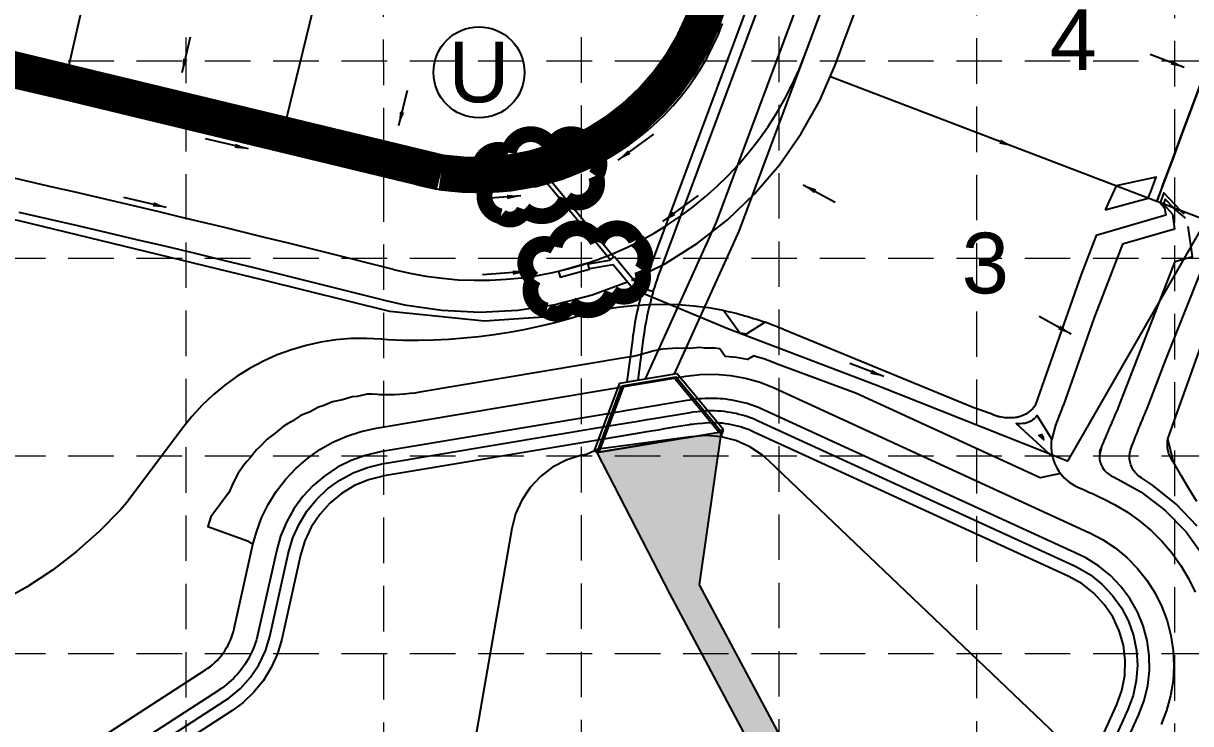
# Model space of a CAD drawing. Header units: inches. Extents: x 4451 to 7062, y 10245 to 14418.
# Drawn here: x 6484.2 to 6868.6, y 13220 to 13450.7 of the extents above; entities that cross this region are included whole.
import ezdxf
from ezdxf.enums import TextEntityAlignment as Align

# ---------------------------------------------------------------- set-up
doc = ezdxf.new("R2010")
doc.units = ezdxf.units.IN
doc.header["$MEASUREMENT"] = 0
doc.linetypes.add('HIDDEN', pattern=[0.375, 0.25, -0.125])
for name, color, linetype in [('BASE', 7, 'Continuous'), ('BLOCK-TXT', 1, 'Continuous'), ('BREAKLINE_PTCODE', 7, 'Continuous'), ('CTR INT', 1, 'Continuous'), ('ERO-MAT', 84, 'Continuous'), ('GRADE BASE$0$GRADE-ARROW', 7, 'Continuous'), ('GRADE BASE$0$PGRADE-BNDY', 3, 'Continuous'), ('grid', 9, 'HIDDEN'), ('LOT-TXT', 1, 'Continuous'), ('MDL-BNDY', 7, 'Continuous'), ('pbaseCS4$0$CONC_WIER', 1, 'Continuous'), ('pbaseCS4$0$CONC_WIER_HATCH', 8, 'Continuous'), ('pbaseCS4$0$LOTS-4', 1, 'Continuous'), ('pbaseCS4$0$PV TC-4', 3, 'Continuous'), ('pbaseCS4$0$SD INLT', 6, 'Continuous'), ('SD HDWL', 1, 'Continuous'), ('SD RCP', 11, 'Continuous')]:
    doc.layers.add(name, color=color, linetype=linetype)
doc.styles.add('GRADE BASE$0$Standard', font='txt')
doc.styles.get("Standard").update_dxf_attribs({"font": 'ARIAL.TTF'})
doc.dimstyles.new('GRADE BASE$0$Standard', dxfattribs={"dimtxt": 0.18, "dimasz": 0.18, "dimexe": 0.18, "dimexo": 0.0625, "dimgap": 0.09, "dimtad": 0, "dimtih": 1, "dimtoh": 1, "dimdec": 4, "dimzin": 0, "dimdsep": 46, "dimtxsty": 'GRADE BASE$0$Standard', "dimcen": 0.09, "dimadec": 0, "dimazin": 0, "dimtfac": 1, "dimtdec": 4, "dimtofl": 0, "dimtmove": 0, "dimatfit": 3, "dimfxl": 0, "dimtolj": 1, "dimtzin": 0, "dimarcsym": 0})

msp = doc.modelspace()

# ---------------------------------------------------------------- hatches: boundary and pattern name
at = {"layer": 'pbaseCS4$0$CONC_WIER_HATCH'}
h = msp.add_hatch(dxfattribs=at)
h.set_pattern_fill('GRAVEL', color=5, scale=5, style=0)
h.set_pattern_definition([(228.0128, (3.6, 5), (-39.999991161, -45.000006708), [0.67268, -66.59544]), (184.9697, (3.15, 4.5), (60.0000052576, 4.999956535), [1.15434, -114.279625]), (132.5104, (2, 4.4), (49.999953592, -55.0000433694), [0.81394, -80.58016]), (267.2737, (0.05, 3.15), (4.9999800886, 100.000001475), [1.05119, -104.06779]), (292.8337, (0, 2.1), (-25.000049527, 59.999982059), [1.030775, -102.046865]), (357.2737, (0.4, 1.15), (-100.000001475, 4.9999800886), [1.05119, -104.06779]), (37.6942, (1.45, 1.1), (-65.000036728, -49.9999520258), [1.390145, -137.624245]), (72.2553, (2.55, 1.95), (35.0000538135, 109.9999811562), [1.31244, -129.931605]), (121.4296, (2.95, 3.2), (-40.000041171, 64.9999751825), [1.05475, -104.420365]), (175.2364, (2.4, 4.1), (55.000004732, -4.999957663), [1.20416, -59.003815]), (222.3974, (1.2, 4.2), (-60.0000367554, -54.99996041), [1.55724, -154.166875]), (138.8141, (5, 3.1), (-35.000014734, 29.999986567), [0.531505, -52.61922]), (171.4692, (4.6, 3.45), (64.999991424, -10.00003955), [1.011185, -100.107555]), (225, (3.6, 3.6), (-6e-16, -5.00000155), [0.707105, -6.36396]), (203.1986, (3.25, 4.2), (24.999998653, 10.000006626), [0.38079, -37.698075]), (291.8014, (2.9, 4.05), (-4.99999955, 15.000001365), [0.538515, -26.38731]), (30.9638, (3.1, 3.55), (14.99999011, 10.00001242), [0.874645, -28.280115]), (161.5651, (3.85, 4), (10.00000217, -4.99999202), [0.632455, -15.178935]), (16.3895, (0, 4.05), (50.000010992, 14.999963549), [0.886, -87.714225]), (70.3462, (0.85, 4.3), (-19.999976237, -55.000010678), [0.743305, -73.58704]), (293.1986, (3.85, 5), (-10.000006626, 24.999998653), [0.761575, -37.31729]), (343.6105, (4.15, 4.3), (-50.000010992, 14.999963549), [0.886, -87.714225]), (339.444, (0, 0.95), (-25.000009223, 9.999979982), [0.8544, -41.86562]), (294.7751, (0.8, 0.65), (-24.999960946, 55.000017109), [0.71589, -70.873215]), (66.8014, (3.9, 0), (10.000006626, 24.999998653), [0.761575, -37.31729]), (17.354, (4.2, 0.7), (-65.0000100955, -19.999972511), [0.838155, -82.97712]), (69.444, (1.45, 0), (-9.999979982, -25.000009223), [0.4272, -42.29282]), (101.3099, (3.6, 0), (-4.99998816, 20.00000376), [0.25495, -25.240145]), (165.9638, (3.55, 0.25), (15.00000273, -4.99999029), [1.030775, -19.58475]), (186.009, (2.55, 0.5), (49.9999987545, 4.9999965874), [0.95525, -94.569615]), (303.6901, (3.1, 3.1), (-5.00000667, 9.99999779), [0.72111, -17.306645]), (353.1572, (3.5, 2.5), (84.9999968274, -10.0000399896), [1.25897, -124.637815]), (60.9454, (4.75, 2.35), (-20.000000136, -35.000001923), [0.51478, -50.96337]), (90, (5, 2.8), (-5, 5), [0.3, -4.7]), (120.2564, (2.45, 0.65), (19.999974434, -35.000012279), [0.69462, -68.7676]), (48.0128, (2.1, 1.25), (39.999991161, 45.000006708), [1.34536, -65.92276]), (0, (3, 2.25), (5, 5), [1.3, -3.7]), (325.3048, (4.3, 2.25), (-49.999971295, 35.000043048), [0.79057, -78.26637]), (254.0546, (4.95, 1.8), (-4.999999446, -20.000000633), [0.72801, -35.67254]), (207.646, (4.75, 1.1), (-94.999979036, -50.0000385658), [1.185325, -117.34737]), (175.4261, (3.7, 0.55), (-65.0000027916, 4.9999740058), [1.253995, -124.14537])])
h.paths.add_polyline_path([(6777.9, 13100.12), (6514.75, 13123.96), (6484.2, 13125.06), (6489.28, 13146.89), (6517.01, 13133.7), (6766.44, 13111.2), (6771.66, 13122.79), (6697.24, 13262.63), (6673.11, 13309.28), (6713.96, 13316.13), (6706.75, 13265.74), (6785.77, 13117.59)])

# ---------------------------------------------------------------- linework, layer by layer
at = {"layer": 'BASE', "color": 170, "const_width": 5.2}
for points in [[(6662.97, 13392.94, 0.520567), (6662.97, 13392.94, 0.765195), (6672.67, 13400.49, 0.417879), (6670.81, 13410.27, 0.6649), (6658.12, 13409.72, 0.744833), (6643.99, 13408.13, 0.975642), (6637.11, 13397.48, 0.520567), (6641.39, 13387.14, 0.520567), (6649.15, 13389.42, 0.540264), (6662.97, 13392.94)], [(6678.11, 13361.93, 0.520567), (6678.11, 13361.93, 0.765195), (6687.81, 13369.49, 0.417879), (6685.95, 13379.26, 0.6649), (6673.26, 13378.71, 0.744833), (6659.14, 13377.13, 0.975642), (6652.25, 13366.47, 0.520567), (6656.53, 13356.13, 0.520567), (6664.29, 13358.41, 0.540264), (6678.11, 13361.93)]]:
    msp.add_lwpolyline(points, format="xyb", close=True, dxfattribs=at)
at = {"layer": 'BLOCK-TXT', "color": 7}
msp.add_circle((6634.25, 13434.58), 15, dxfattribs=at)
at = {"layer": 'BREAKLINE_PTCODE', "color": 7}
for points in [[(6664.43, 13411.87, 537.15), (6671.14, 13415.22, 537.2), (6677.48, 13419.22, 537.25), (6683.39, 13423.84, 537.3), (6688.81, 13429.02, 537.35), (6693.68, 13434.71, 537.4), (6697.96, 13440.86, 537.45), (6701.61, 13447.41, 537.5), (6704.58, 13454.3, 537.55)], [(6684.49, 13366.08, 537.15), (6695.67, 13371.65, 537.2), (6706.24, 13378.32, 537.25), (6716.09, 13386.01, 537.3), (6725.12, 13394.64, 537.35), (6733.24, 13404.13, 537.4), (6740.38, 13414.39, 537.45), (6746.46, 13425.31, 537.5), (6751.41, 13436.78, 537.55), (6751.49, 13436.96, 537.55), (6754.92, 13446.19, 537.6), (6758.41, 13455.56, 537.65)], [(6857.45, 13392.02, 538), (6859.19, 13396.66, 537.99), (6859.26, 13396.84, 537.99), (6862.69, 13406.07, 538.02), (6866.18, 13415.44, 538.05), (6869.67, 13424.81, 538.08), (6873.16, 13434.18, 538.1), (6876.65, 13443.55, 538.13), (6880.14, 13452.92, 538.16)], [(6483.99, 13439.53, 538.01), (6493.79, 13437.31, 537.96), (6503.59, 13435.07, 537.91), (6513.38, 13432.8, 537.86), (6523.17, 13430.52, 537.81), (6532.95, 13428.22, 537.76), (6542.73, 13425.9, 537.71), (6552.5, 13423.56, 537.66), (6562.27, 13421.2, 537.61), (6572.03, 13418.82, 537.56), (6581.79, 13416.42, 537.51), (6591.55, 13414, 537.46), (6601.3, 13411.57, 537.41), (6611.04, 13409.11, 537.36), (6615.86, 13407.89, 537.34), (6619.56, 13407.05, 537.31), (6626.97, 13405.94, 537.26), (6634.46, 13405.57, 537.21), (6641.94, 13405.96, 537.16), (6649.36, 13407.09, 537.11), (6656.62, 13408.96, 537.09), (6663.65, 13411.54, 537.14)], [(6482.68, 13388.56, 537.96), (6492.38, 13386.34, 537.91), (6502.08, 13384.1, 537.86), (6511.77, 13381.84, 537.81), (6521.45, 13379.56, 537.76), (6531.13, 13377.26, 537.71), (6540.81, 13374.95, 537.66), (6550.48, 13372.61, 537.61), (6560.15, 13370.25, 537.56), (6569.81, 13367.88, 537.51), (6579.47, 13365.49, 537.46), (6589.12, 13363.07, 537.41), (6598.77, 13360.64, 537.36), (6603.53, 13359.43, 537.34), (6609.7, 13358.03, 537.31), (6622.06, 13356.18, 537.26), (6634.54, 13355.57, 537.21), (6647.02, 13356.22, 537.16), (6659.37, 13358.11, 537.11), (6671.47, 13361.22, 537.09), (6683.2, 13365.52, 537.14)]]:
    msp.add_polyline3d(points, dxfattribs=at)
at = {"layer": 'CTR INT', "color": 43}
for points in [[(6840.47, 13389.3), (6854.65, 13393.09), (6855.58, 13395.51), (6857.23, 13400.07), (6844.03, 13397.16)], [(6818.99, 13314.96), (6818.9, 13314.95), (6818.81, 13314.94), (6818.72, 13314.94), (6818.63, 13314.95), (6820.2, 13313.5), (6820.17, 13313.63), (6820.16, 13313.76), (6820.15, 13313.89), (6820.14, 13314.02), (6820.15, 13314.15), (6820.17, 13314.28), (6819.53, 13315.29), (6819.47, 13315.22), (6819.4, 13315.16), (6819.33, 13315.1), (6819.26, 13315.05), (6819.18, 13315.01), (6819.09, 13314.98), (6819, 13314.96)]]:
    msp.add_lwpolyline(points, close=True, dxfattribs=at)
for points in [[(6866.53, 13387.94), (6865.2, 13389.06), (6859.73, 13394.84), (6859.68, 13394.72), (6858.53, 13391.61), (6860.03, 13389.96), (6860.38, 13387.49), (6837.48, 13380.8), (6832.52, 13367.98), (6817.38, 13324.75), (6817.25, 13324.58), (6816.61, 13323.81), (6815.9, 13323.11), (6815.12, 13322.49), (6814.27, 13321.95), (6813.38, 13321.5), (6812.44, 13321.15), (6810.4, 13320.77), (6809.4, 13320.71), (6808.4, 13320.72), (6807.4, 13320.79), (6806.41, 13320.92), (6804.78, 13321.34), (6803.83, 13321.67), (6802.89, 13322.01), (6801.95, 13322.34), (6801.01, 13322.68), (6800.06, 13323.01), (6799.12, 13323.35), (6798.18, 13323.69), (6797.24, 13324.03), (6734.79, 13349.74), (6734.06, 13350.05), (6733.14, 13350.44), (6732.21, 13350.82), (6731.28, 13351.19), (6730.35, 13351.55), (6729.41, 13351.9), (6728.47, 13352.24)], [(6866.95, 13386.56), (6862.93, 13389.93), (6860.2, 13392.82), (6860.18, 13392.76), (6859.6, 13391.2), (6862.62, 13387.91), (6863.32, 13382.96), (6846.14, 13377.94), (6836.67, 13353.47), (6826.57, 13324.65), (6826.44, 13324.35), (6826.31, 13324.04), (6826.18, 13323.73), (6826.05, 13323.43), (6825.91, 13323.12), (6824.1, 13318.32), (6822.91, 13313.69)], [(6839.08, 13310.65), (6839.47, 13311.58), (6839.85, 13312.5), (6840.24, 13313.42), (6840.63, 13314.34), (6841.02, 13315.26), (6841.41, 13316.18), (6841.8, 13317.1), (6842.2, 13318.02), (6842.59, 13318.94), (6842.98, 13319.86), (6843.38, 13320.78), (6843.77, 13321.7), (6844.17, 13322.62), (6844.56, 13323.54), (6844.96, 13324.45), (6863.45, 13372.22), (6869.18, 13373.89), (6867.78, 13383.79)], [(6870.71, 13285.08), (6863.85, 13292.34), (6856.05, 13298.58), (6852.44, 13300.93), (6851.87, 13301.29), (6851.09, 13301.91), (6850.39, 13302.63), (6849.79, 13303.42), (6849.29, 13304.29), (6848.9, 13305.21), (6848.63, 13306.17), (6848.48, 13307.16), (6848.45, 13308.16), (6848.55, 13309.15), (6848.77, 13310.13), (6849.11, 13311.06), (6849.37, 13311.75), (6849.74, 13312.68), (6850.1, 13313.61), (6850.47, 13314.54), (6850.84, 13315.47), (6851.21, 13316.4), (6851.58, 13317.33), (6851.96, 13318.25), (6852.34, 13319.18), (6852.72, 13320.1), (6853.1, 13321.03), (6853.48, 13321.95), (6853.87, 13322.87), (6854.25, 13323.8), (6860.55, 13340.19), (6872.11, 13369.36)], [(6714.81, 13356.09), (6718.92, 13355.18), (6719.89, 13354.92), (6720.85, 13354.66), (6721.81, 13354.39), (6722.77, 13354.11), (6723.73, 13353.82), (6724.68, 13353.52), (6725.64, 13353.22), (6726.58, 13352.9), (6727.53, 13352.57), (6728.47, 13352.24), (6722.17, 13348.36), (6721.14, 13348.56), (6720.09, 13348.66), (6714.81, 13356.09), (6709.89, 13356.95), (6704.93, 13357.58), (6699.94, 13357.96), (6694.95, 13358.11), (6689.95, 13358.01), (6684.96, 13357.68), (6679.99, 13357.1), (6675.06, 13356.29), (6670.17, 13355.23), (6668.43, 13354.68), (6663.63, 13353.25), (6658.8, 13351.96), (6653.94, 13350.79), (6649.05, 13349.76), (6644.13, 13348.85), (6639.19, 13348.08), (6634.23, 13347.45), (6629.26, 13346.94), (6624.27, 13346.57), (6619.28, 13346.34), (6614.28, 13346.24), (6609.28, 13346.27), (6604.28, 13346.44), (6602.1, 13346.66), (6597.11, 13346.93), (6592.11, 13346.85), (6587.13, 13346.44), (6582.19, 13345.68), (6577.31, 13344.6), (6572.51, 13343.19), (6567.82, 13341.46), (6563.26, 13339.42), (6558.85, 13337.07), (6554.6, 13334.42), (6550.55, 13331.5), (6546.7, 13328.31), (6543.08, 13324.87), (6539.69, 13321.19), (6536.57, 13317.29), (6518.28, 13292.81), (6516.15, 13290.43), (6509.16, 13283.28), (6501.69, 13276.64), (6493.77, 13270.54), (6485.43, 13265.02), (6476.73, 13260.1)], [(6870.65, 13293.19), (6868.03, 13297.45), (6865.47, 13301.75), (6862.98, 13306.08), (6862.86, 13306.25), (6862.3, 13307.08), (6861.84, 13307.97), (6861.46, 13308.89), (6861.18, 13309.85), (6861.01, 13310.84), (6860.93, 13311.83), (6860.95, 13312.83), (6861.08, 13313.83), (6876.14, 13355.93)], [(6823.18, 13307.73), (6822.97, 13308.71), (6822.83, 13309.7), (6822.75, 13310.7), (6822.73, 13311.7), (6822.79, 13312.69), (6822.91, 13313.69), (6818.01, 13321.48), (6817.57, 13320.95), (6817.07, 13320.46), (6816.52, 13320.03), (6815.93, 13319.65), (6815.31, 13319.34), (6814.66, 13319.1), (6813.99, 13318.92), (6813.93, 13318.91), (6813.24, 13318.83), (6812.54, 13318.79), (6811.84, 13318.79), (6811.15, 13318.84), (6823.18, 13307.73), (6823.46, 13306.77), (6823.81, 13305.83), (6824.21, 13304.92), (6824.68, 13304.04), (6825.2, 13303.18), (6825.78, 13302.37), (6819.08, 13301), (6758.61, 13328.76), (6733.12, 13338.18), (6730.03, 13339.43), (6729.79, 13339.53), (6729.48, 13339.66), (6729.17, 13339.79), (6728.86, 13339.91), (6725.66, 13340.85), (6725.35, 13340.97), (6725.04, 13341.09), (6724.73, 13341.2), (6722.63, 13339.91), (6719.01, 13340.6), (6715.34, 13340.95), (6713.58, 13343.43), (6711.94, 13343.71), (6708.61, 13343.71), (6706.96, 13343.92), (6703.64, 13343.59), (6701.98, 13343.72), (6701.31, 13343.61), (6699.64, 13343.66), (6697.98, 13343.63), (6696.31, 13343.52), (6694.66, 13343.32), (6693.02, 13343.05), (6691.39, 13342.7), (6690.8, 13342.52), (6689.21, 13342.04), (6687.6, 13341.61), (6685.98, 13341.22), (6684.34, 13340.87), (6682.71, 13340.57), (6614.73, 13329.18), (6613.08, 13328.92), (6611.43, 13328.71), (6609.77, 13328.54), (6608.11, 13328.42), (6606.44, 13328.34), (6604.78, 13328.3), (6603.11, 13328.32), (6601.44, 13328.37), (6600.72, 13328.45), (6599.05, 13328.53), (6597.39, 13328.51), (6594.13, 13327.8), (6592.47, 13327.66), (6589.3, 13326.64), (6587.65, 13326.39), (6586.02, 13326.03), (6582.96, 13324.72), (6581.36, 13324.25), (6578.44, 13322.64), (6576.88, 13322.06), (6575.36, 13321.38), (6572.61, 13319.5), (6571.14, 13318.72), (6569.72, 13317.84), (6567.16, 13315.71), (6565.81, 13314.73), (6564.53, 13313.67), (6562.19, 13311.3), (6560.98, 13310.15), (6558.87, 13307.57), (6557.75, 13306.34), (6556.7, 13305.04), (6554.86, 13302.27), (6553.29, 13299.33), (6552, 13296.25), (6545.91, 13288.1), (6544.92, 13284.91), (6558.06, 13280.17), (6559.82, 13278.95)], [(6499, 13208.33), (6544.16, 13237.64), (6544.98, 13238.21), (6545.78, 13238.81), (6546.55, 13239.44), (6547.3, 13240.11), (6548.01, 13240.82), (6548.69, 13241.55), (6549.33, 13242.32), (6549.94, 13243.11), (6550.51, 13243.93), (6551.04, 13244.78), (6551.54, 13245.65), (6551.99, 13246.54), (6552.41, 13247.45), (6552.78, 13248.37), (6553.11, 13249.32), (6553.4, 13250.28), (6553.64, 13251.25), (6553.65, 13251.3), (6559.82, 13278.95), (6560.93, 13283.05), (6562.66, 13287.74), (6564.86, 13292.23), (6567.49, 13296.48), (6570.53, 13300.44), (6573.96, 13304.08), (6577.73, 13307.36), (6581.8, 13310.25), (6586.15, 13312.72), (6590.72, 13314.74), (6595.47, 13316.29), (6600.35, 13317.37), (6702.32, 13334.46), (6707.11, 13335.03), (6712.11, 13335.13), (6717.09, 13334.72), (6722.01, 13333.83), (6726.81, 13332.45), (6731.45, 13330.59), (6835.1, 13283), (6835.16, 13282.98), (6839.59, 13280.65), (6843.75, 13277.88), (6847.59, 13274.69), (6851.09, 13271.12), (6854.19, 13267.2), (6856.87, 13262.98), (6859.1, 13258.51), (6860.85, 13253.83), (6862.1, 13248.99), (6862.85, 13244.05), (6863.07, 13239.05), (6862.78, 13234.06), (6861.97, 13229.13), (6860.65, 13224.31), (6858.83, 13219.66)], [(6806.41, 13320.92), (6805.43, 13321.11), (6804.78, 13321.34)], [(6812.44, 13321.15), (6811.48, 13320.9), (6811.39, 13320.89), (6810.4, 13320.77)], [(6862.98, 13306.08), (6861.08, 13313.83)], [(6838.64, 13309.14), (6838.85, 13310.11), (6839.08, 13310.65), (6838.64, 13309.14), (6838.56, 13308.14), (6838.62, 13307.14), (6838.81, 13306.16), (6839.14, 13305.22), (6839.59, 13304.33), (6840.16, 13303.51), (6840.83, 13302.77), (6841.61, 13302.14), (6842.46, 13301.61), (6843.37, 13301.21), (6843.45, 13301.18), (6852.2, 13296.35), (6860.14, 13290.3), (6867.12, 13283.15), (6872.97, 13275.05)], [(6825.78, 13302.37), (6826.42, 13301.6), (6827.1, 13300.87), (6827.84, 13300.19), (6828.61, 13299.56), (6829.43, 13298.99), (6830.29, 13298.47), (6830.75, 13298.22), (6831.67, 13297.82), (6832.58, 13297.41), (6833.5, 13297), (6834.41, 13296.59), (6835.32, 13296.18), (6836.22, 13295.76), (6837.13, 13295.33), (6838.03, 13294.91), (6838.94, 13294.48), (6839.84, 13294.04), (6840.11, 13293.91), (6843.54, 13292.2), (6847.84, 13289.65), (6851.91, 13286.74), (6855.72, 13283.51), (6859.25, 13279.98), (6862.48, 13276.16), (6865.38, 13272.09), (6867.93, 13267.79), (6870.11, 13263.29)]]:
    msp.add_lwpolyline(points, dxfattribs=at)
at = {"layer": 'CTR INT', "color": 5}
for points in [[(6800.32, 13109.3), (6851.54, 13222.94), (6853.31, 13227.62), (6854.47, 13232.48), (6855.03, 13237.44), (6854.96, 13242.44), (6854.27, 13247.39), (6852.96, 13252.21), (6851.07, 13256.83), (6848.61, 13261.18), (6845.63, 13265.2), (6842.17, 13268.8), (6838.29, 13271.95), (6834.05, 13274.59), (6831.76, 13275.73), (6728.11, 13323.32), (6727.2, 13323.73), (6726.28, 13324.11), (6725.35, 13324.47), (6724.41, 13324.81), (6723.46, 13325.13), (6722.5, 13325.43), (6721.54, 13325.7), (6720.57, 13325.95), (6719.6, 13326.17), (6718.62, 13326.38), (6717.63, 13326.55), (6716.65, 13326.71), (6715.65, 13326.84), (6714.66, 13326.95), (6713.66, 13327.04), (6712.67, 13327.1), (6711.67, 13327.14), (6710.67, 13327.15), (6709.67, 13327.14), (6708.67, 13327.11), (6707.67, 13327.05), (6706.67, 13326.97), (6705.68, 13326.86), (6705.16, 13326.8), (6703.72, 13326.58), (6702.66, 13326.41), (6685.69, 13323.56), (6682.38, 13323.01), (6677.96, 13322.26), (6601.68, 13309.48), (6596.81, 13308.36), (6592.1, 13306.67), (6587.63, 13304.43), (6583.46, 13301.68), (6579.65, 13298.46), (6576.24, 13294.8), (6573.29, 13290.77), (6570.85, 13286.41), (6568.93, 13281.79), (6567.63, 13277.21), (6561.46, 13249.56), (6561.22, 13248.59), (6560.96, 13247.62), (6560.66, 13246.67), (6560.33, 13245.73), (6559.97, 13244.79), (6559.58, 13243.87), (6559.15, 13242.97), (6558.7, 13242.08), (6558.22, 13241.2), (6557.71, 13240.34), (6557.17, 13239.5), (6556.6, 13238.67), (6556.01, 13237.87), (6555.39, 13237.09), (6554.74, 13236.32), (6554.07, 13235.58), (6553.37, 13234.86), (6552.65, 13234.17), (6551.91, 13233.5), (6551.15, 13232.85), (6550.36, 13232.24), (6549.56, 13231.64), (6548.73, 13231.08), (6548.51, 13230.93), (6503.35, 13201.62)], [(6800.32, 13109.3), (6851.54, 13222.94), (6853.31, 13227.62), (6854.47, 13232.48), (6855.03, 13237.44), (6854.96, 13242.44), (6854.27, 13247.39), (6852.96, 13252.21), (6851.07, 13256.83), (6848.61, 13261.18), (6845.63, 13265.2), (6842.17, 13268.8), (6838.29, 13271.95), (6834.05, 13274.59), (6831.76, 13275.73), (6728.11, 13323.32), (6727.2, 13323.73), (6726.28, 13324.11), (6725.35, 13324.47), (6724.41, 13324.81), (6723.46, 13325.13), (6722.5, 13325.43), (6721.54, 13325.7), (6720.57, 13325.95), (6719.6, 13326.17), (6718.62, 13326.38), (6717.63, 13326.55), (6716.65, 13326.71), (6715.65, 13326.84), (6714.66, 13326.95), (6713.66, 13327.04), (6712.67, 13327.1), (6711.67, 13327.14), (6710.67, 13327.15), (6709.67, 13327.14), (6708.67, 13327.11), (6707.67, 13327.05), (6706.67, 13326.97), (6705.68, 13326.86), (6705.16, 13326.8), (6703.72, 13326.58), (6702.66, 13326.41), (6685.69, 13323.56), (6682.38, 13323.01), (6677.96, 13322.26), (6601.68, 13309.48), (6596.81, 13308.36), (6592.1, 13306.67), (6587.63, 13304.43), (6583.46, 13301.68), (6579.65, 13298.46), (6576.24, 13294.8), (6573.29, 13290.77), (6570.85, 13286.41), (6568.93, 13281.79), (6567.63, 13277.21), (6561.46, 13249.56), (6561.22, 13248.59), (6560.96, 13247.62), (6560.66, 13246.67), (6560.33, 13245.73), (6559.97, 13244.79), (6559.58, 13243.87), (6559.15, 13242.97), (6558.7, 13242.08), (6558.22, 13241.2), (6557.71, 13240.34), (6557.17, 13239.5), (6556.6, 13238.67), (6556.01, 13237.87), (6555.39, 13237.09), (6554.74, 13236.32), (6554.07, 13235.58), (6553.37, 13234.86), (6552.65, 13234.17), (6551.91, 13233.5), (6551.15, 13232.85), (6550.36, 13232.24), (6549.56, 13231.64), (6548.73, 13231.08), (6548.51, 13230.93), (6503.35, 13201.62)], [(6800.32, 13109.3), (6851.54, 13222.94), (6853.31, 13227.62), (6854.47, 13232.48), (6855.03, 13237.44), (6854.96, 13242.44), (6854.27, 13247.39), (6852.96, 13252.21), (6851.07, 13256.83), (6848.61, 13261.18), (6845.63, 13265.2), (6842.17, 13268.8), (6838.29, 13271.95), (6834.05, 13274.59), (6831.76, 13275.73), (6728.11, 13323.32), (6727.2, 13323.73), (6726.28, 13324.11), (6725.35, 13324.47), (6724.41, 13324.81), (6723.46, 13325.13), (6722.5, 13325.43), (6721.54, 13325.7), (6720.57, 13325.95), (6719.6, 13326.17), (6718.62, 13326.38), (6717.63, 13326.55), (6716.65, 13326.71), (6715.65, 13326.84), (6714.66, 13326.95), (6713.66, 13327.04), (6712.67, 13327.1), (6711.67, 13327.14), (6710.67, 13327.15), (6709.67, 13327.14), (6708.67, 13327.11), (6707.67, 13327.05), (6706.67, 13326.97), (6705.68, 13326.86), (6705.16, 13326.8), (6703.72, 13326.58), (6702.66, 13326.41), (6685.69, 13323.56), (6682.38, 13323.01), (6677.96, 13322.26), (6601.68, 13309.48), (6596.81, 13308.36), (6592.1, 13306.67), (6587.63, 13304.43), (6583.46, 13301.68), (6579.65, 13298.46), (6576.24, 13294.8), (6573.29, 13290.77), (6570.85, 13286.41), (6568.93, 13281.79), (6567.63, 13277.21), (6561.46, 13249.56), (6561.22, 13248.59), (6560.96, 13247.62), (6560.66, 13246.67), (6560.33, 13245.73), (6559.97, 13244.79), (6559.58, 13243.87), (6559.15, 13242.97), (6558.7, 13242.08), (6558.22, 13241.2), (6557.71, 13240.34), (6557.17, 13239.5), (6556.6, 13238.67), (6556.01, 13237.87), (6555.39, 13237.09), (6554.74, 13236.32), (6554.07, 13235.58), (6553.37, 13234.86), (6552.65, 13234.17), (6551.91, 13233.5), (6551.15, 13232.85), (6550.36, 13232.24), (6549.56, 13231.64), (6548.73, 13231.08), (6548.51, 13230.93), (6503.35, 13201.62)], [(6505.53, 13198.27), (6550.69, 13227.58), (6551.82, 13228.34), (6555.67, 13231.52), (6559.02, 13235.23), (6561.79, 13239.39), (6563.92, 13243.91), (6565.36, 13248.69), (6571.54, 13276.34), (6571.54, 13276.36), (6572.95, 13281.16), (6574.98, 13285.72), (6577.59, 13289.98), (6580.74, 13293.87), (6584.36, 13297.3), (6588.41, 13300.23), (6592.81, 13302.61), (6597.48, 13304.38), (6602.34, 13305.53), (6676.34, 13317.94), (6682.53, 13318.97), (6686.65, 13319.67), (6689.59, 13320.16), (6691.8, 13320.53), (6703.11, 13322.43), (6703.82, 13322.54), (6704.78, 13322.69), (6706.15, 13322.86), (6708.23, 13323.08), (6708.95, 13323.11), (6709.95, 13323.14), (6710.95, 13323.15), (6711.95, 13323.13), (6712.94, 13323.08), (6713.94, 13323), (6714.94, 13322.9), (6715.93, 13322.77), (6716.92, 13322.62), (6717.9, 13322.44), (6718.88, 13322.23), (6719.85, 13322), (6720.82, 13321.75), (6721.78, 13321.47), (6722.73, 13321.16), (6723.67, 13320.83), (6724.61, 13320.47), (6725.53, 13320.09), (6726.45, 13319.68), (6830.1, 13272.1), (6831.27, 13271.53), (6835.56, 13268.98), (6839.46, 13265.86), (6842.89, 13262.23), (6845.79, 13258.16), (6848.09, 13253.73), (6849.76, 13249.02), (6850.76, 13244.12), (6851.07, 13239.13), (6850.69, 13234.15), (6849.63, 13229.27), (6847.9, 13224.59), (6796.67, 13110.94)], [(6505.53, 13198.27), (6550.69, 13227.58), (6551.82, 13228.34), (6555.67, 13231.52), (6559.02, 13235.23), (6561.79, 13239.39), (6563.92, 13243.91), (6565.36, 13248.69), (6571.54, 13276.34), (6571.54, 13276.36), (6572.95, 13281.16), (6574.98, 13285.72), (6577.59, 13289.98), (6580.74, 13293.87), (6584.36, 13297.3), (6588.41, 13300.23), (6592.81, 13302.61), (6597.48, 13304.38), (6602.34, 13305.53), (6676.34, 13317.94), (6682.53, 13318.97), (6686.65, 13319.67), (6689.59, 13320.16), (6691.8, 13320.53), (6703.11, 13322.43), (6703.82, 13322.54), (6704.78, 13322.69), (6706.15, 13322.86), (6708.23, 13323.08), (6708.95, 13323.11), (6709.95, 13323.14), (6710.95, 13323.15), (6711.95, 13323.13), (6712.94, 13323.08), (6713.94, 13323), (6714.94, 13322.9), (6715.93, 13322.77), (6716.92, 13322.62), (6717.9, 13322.44), (6718.88, 13322.23), (6719.85, 13322), (6720.82, 13321.75), (6721.78, 13321.47), (6722.73, 13321.16), (6723.67, 13320.83), (6724.61, 13320.47), (6725.53, 13320.09), (6726.45, 13319.68), (6830.1, 13272.1), (6831.27, 13271.53), (6835.56, 13268.98), (6839.46, 13265.86), (6842.89, 13262.23), (6845.79, 13258.16), (6848.09, 13253.73), (6849.76, 13249.02), (6850.76, 13244.12), (6851.07, 13239.13), (6850.69, 13234.15), (6849.63, 13229.27), (6847.9, 13224.59), (6796.67, 13110.94)], [(6505.53, 13198.27), (6550.69, 13227.58), (6551.82, 13228.34), (6555.67, 13231.52), (6559.02, 13235.23), (6561.79, 13239.39), (6563.92, 13243.91), (6565.36, 13248.69), (6571.54, 13276.34), (6571.54, 13276.36), (6572.95, 13281.16), (6574.98, 13285.72), (6577.59, 13289.98), (6580.74, 13293.87), (6584.36, 13297.3), (6588.41, 13300.23), (6592.81, 13302.61), (6597.48, 13304.38), (6602.34, 13305.53), (6676.34, 13317.94), (6682.53, 13318.97), (6686.65, 13319.67), (6689.59, 13320.16), (6691.8, 13320.53), (6703.11, 13322.43), (6703.82, 13322.54), (6704.78, 13322.69), (6706.15, 13322.86), (6708.23, 13323.08), (6708.95, 13323.11), (6709.95, 13323.14), (6710.95, 13323.15), (6711.95, 13323.13), (6712.94, 13323.08), (6713.94, 13323), (6714.94, 13322.9), (6715.93, 13322.77), (6716.92, 13322.62), (6717.9, 13322.44), (6718.88, 13322.23), (6719.85, 13322), (6720.82, 13321.75), (6721.78, 13321.47), (6722.73, 13321.16), (6723.67, 13320.83), (6724.61, 13320.47), (6725.53, 13320.09), (6726.45, 13319.68), (6830.1, 13272.1), (6831.27, 13271.53), (6835.56, 13268.98), (6839.46, 13265.86), (6842.89, 13262.23), (6845.79, 13258.16), (6848.09, 13253.73), (6849.76, 13249.02), (6850.76, 13244.12), (6851.07, 13239.13), (6850.69, 13234.15), (6849.63, 13229.27), (6847.9, 13224.59), (6796.67, 13110.94)], [(6792.82, 13112.13), (6844.25, 13226.23), (6845.94, 13230.93), (6846.88, 13235.84), (6847.04, 13240.83), (6846.43, 13245.79), (6845.05, 13250.59), (6842.94, 13255.11), (6840.15, 13259.26), (6836.75, 13262.92), (6832.83, 13266.01), (6828.47, 13268.44), (6828.43, 13268.46), (6724.78, 13316.05), (6724.1, 13316.35), (6723.17, 13316.74), (6722.24, 13317.09), (6721.29, 13317.42), (6720.34, 13317.72), (6719.38, 13317.99), (6718.41, 13318.24), (6717.43, 13318.45), (6716.45, 13318.64), (6715.46, 13318.8), (6714.47, 13318.93), (6713.48, 13319.03), (6712.48, 13319.1), (6711.48, 13319.14), (6709.55, 13319.05), (6707.89, 13318.92), (6706.13, 13318.77), (6705.08, 13318.66), (6704.4, 13318.58), (6703.92, 13318.51), (6703.57, 13318.45), (6697.91, 13317.5), (6696.81, 13317.31), (6695.33, 13317.07), (6693.27, 13316.72), (6690.18, 13316.2), (6685.03, 13315.34), (6674.73, 13313.61), (6603, 13301.59), (6602.72, 13301.54), (6597.87, 13300.31), (6593.26, 13298.39), (6588.98, 13295.81), (6585.13, 13292.63), (6581.78, 13288.92), (6579.01, 13284.76), (6576.88, 13280.25), (6575.44, 13275.46), (6569.27, 13247.82), (6567.86, 13243.02), (6565.84, 13238.45), (6563.23, 13234.19), (6560.09, 13230.31), (6556.46, 13226.87), (6552.87, 13224.22), (6507.71, 13194.91)], [(6792.82, 13112.13), (6844.25, 13226.23), (6845.94, 13230.93), (6846.88, 13235.84), (6847.04, 13240.83), (6846.43, 13245.79), (6845.05, 13250.59), (6842.94, 13255.11), (6840.15, 13259.26), (6836.75, 13262.92), (6832.83, 13266.01), (6828.47, 13268.44), (6828.43, 13268.46), (6724.78, 13316.05), (6724.1, 13316.35), (6723.17, 13316.74), (6722.24, 13317.09), (6721.29, 13317.42), (6720.34, 13317.72), (6719.38, 13317.99), (6718.41, 13318.24), (6717.43, 13318.45), (6716.45, 13318.64), (6715.46, 13318.8), (6714.47, 13318.93), (6713.48, 13319.03), (6712.48, 13319.1), (6711.48, 13319.14), (6709.55, 13319.05), (6707.89, 13318.92), (6706.13, 13318.77), (6705.08, 13318.66), (6704.4, 13318.58), (6703.92, 13318.51), (6703.57, 13318.45), (6697.91, 13317.5), (6696.81, 13317.31), (6695.33, 13317.07), (6693.27, 13316.72), (6690.18, 13316.2), (6685.03, 13315.34), (6674.73, 13313.61), (6603, 13301.59), (6602.72, 13301.54), (6597.87, 13300.31), (6593.26, 13298.39), (6588.98, 13295.81), (6585.13, 13292.63), (6581.78, 13288.92), (6579.01, 13284.76), (6576.88, 13280.25), (6575.44, 13275.46), (6569.27, 13247.82), (6567.86, 13243.02), (6565.84, 13238.45), (6563.23, 13234.19), (6560.09, 13230.31), (6556.46, 13226.87), (6552.87, 13224.22), (6507.71, 13194.91)], [(6792.82, 13112.13), (6844.25, 13226.23), (6845.94, 13230.93), (6846.88, 13235.84), (6847.04, 13240.83), (6846.43, 13245.79), (6845.05, 13250.59), (6842.94, 13255.11), (6840.15, 13259.26), (6836.75, 13262.92), (6832.83, 13266.01), (6828.47, 13268.44), (6828.43, 13268.46), (6724.78, 13316.05), (6724.1, 13316.35), (6723.17, 13316.74), (6722.24, 13317.09), (6721.29, 13317.42), (6720.34, 13317.72), (6719.38, 13317.99), (6718.41, 13318.24), (6717.43, 13318.45), (6716.45, 13318.64), (6715.46, 13318.8), (6714.47, 13318.93), (6713.48, 13319.03), (6712.48, 13319.1), (6711.48, 13319.14), (6709.55, 13319.05), (6707.89, 13318.92), (6706.13, 13318.77), (6705.08, 13318.66), (6704.4, 13318.58), (6703.92, 13318.51), (6703.57, 13318.45), (6697.91, 13317.5), (6696.81, 13317.31), (6695.33, 13317.07), (6693.27, 13316.72), (6690.18, 13316.2), (6685.03, 13315.34), (6674.73, 13313.61), (6603, 13301.59), (6602.72, 13301.54), (6597.87, 13300.31), (6593.26, 13298.39), (6588.98, 13295.81), (6585.13, 13292.63), (6581.78, 13288.92), (6579.01, 13284.76), (6576.88, 13280.25), (6575.44, 13275.46), (6569.27, 13247.82), (6567.86, 13243.02), (6565.84, 13238.45), (6563.23, 13234.19), (6560.09, 13230.31), (6556.46, 13226.87), (6552.87, 13224.22), (6507.71, 13194.91)], [(6826.9, 13213.71), (6729.71, 13306.57), (6727.55, 13308.45), (6723.38, 13311.2), (6718.81, 13313.22), (6713.98, 13314.46), (6714.65, 13316.46), (6714.16, 13316.53), (6713.66, 13316.58), (6713.58, 13316.59), (6713.98, 13314.46), (6709, 13314.88), (6704.02, 13314.47), (6673.52, 13310.37), (6669.61, 13308.7), (6667.66, 13308.3), (6662.91, 13306.75), (6658.49, 13304.44), (6654.51, 13301.42), (6651.09, 13297.78), (6648.31, 13293.63), (6646.27, 13289.07), (6645.01, 13284.24), (6628.79, 13190.72)], [(6826.9, 13213.71), (6729.71, 13306.57), (6727.55, 13308.45), (6723.38, 13311.2), (6718.81, 13313.22), (6713.98, 13314.46), (6714.65, 13316.46), (6714.16, 13316.53), (6713.66, 13316.58), (6713.58, 13316.59), (6713.98, 13314.46), (6709, 13314.88), (6704.02, 13314.47), (6673.52, 13310.37), (6669.61, 13308.7), (6667.66, 13308.3), (6662.91, 13306.75), (6658.49, 13304.44), (6654.51, 13301.42), (6651.09, 13297.78), (6648.31, 13293.63), (6646.27, 13289.07), (6645.01, 13284.24), (6628.79, 13190.72)], [(6826.9, 13213.71), (6729.71, 13306.57), (6727.55, 13308.45), (6723.38, 13311.2), (6718.81, 13313.22), (6713.98, 13314.46), (6714.65, 13316.46), (6714.16, 13316.53), (6713.66, 13316.58), (6713.58, 13316.59), (6713.98, 13314.46), (6709, 13314.88), (6704.02, 13314.47), (6673.52, 13310.37), (6669.61, 13308.7), (6667.66, 13308.3), (6662.91, 13306.75), (6658.49, 13304.44), (6654.51, 13301.42), (6651.09, 13297.78), (6648.31, 13293.63), (6646.27, 13289.07), (6645.01, 13284.24), (6628.79, 13190.72)]]:
    msp.add_lwpolyline(points, dxfattribs=at)
at = {"layer": 'ERO-MAT', "const_width": 12}
msp.add_lwpolyline([(6061.54, 13751.5), (6302.61, 13715.09), (6522.31, 13670.27), (6754.93, 13613.63), (6761.06, 13607.49), (6761.78, 13602.09), (6761.06, 13592.71), (6757.81, 13584.78), (6757.49, 13582.78), (6710.15, 13457.9, -0.370629), (6621.75, 13401.57), (6454.27, 13442.01), (6322.58, 13468.49), (6155.5, 13498.42)], format="xyb", dxfattribs=at)
at = {"layer": 'GRADE BASE$0$PGRADE-BNDY', "color": 7}
msp.add_lwpolyline([(6873.89, 13386.33), (6828.07, 13306.46), (6765.28, 13331.4), (6716.15, 13350.04), (6684.61, 13363.23), (6661.89, 13354.35), (6636.08, 13352.63), (6604.83, 13355.79), (6563.25, 13366.1), (6482.85, 13385.61), (6372.46, 13409.39), (6358.41, 13345.48), (6333.92, 13285.53), (6310.08, 13252.51), (6274.16, 13217.2), (6229.43, 13191.98), (6189.86, 13177.94)], dxfattribs=at)
at = {"layer": 'grid', "color": 252, "linetype": 'HIDDEN', "lineweight": 0, "ltscale": 60}
for p, q in [((6538.2, 10573.56), (6537.71, 14351.45)), ((6602.96, 10572.88), (6602.82, 14351.45)), ((6668.13, 10573.68), (6667.93, 14351.45)), ((6733.37, 10573.89), (6733.04, 14351.45)), ((6798.35, 10573.33), (6798.15, 14351.45)), ((6863.6, 10572.48), (6863.26, 14351.45)), ((4518.96, 13438.43), (6993.2, 13438.43)), ((4518.96, 13373.32), (6993.2, 13373.32)), ((4518.96, 13308.21), (6993.2, 13308.21)), ((4518.96, 13243.1), (6993.2, 13243.1))]:
    msp.add_line(p, q, dxfattribs=at)
at = {"layer": 'MDL-BNDY', "color": 7}
msp.add_polyline3d([(6880.14, 13452.92, 538.16), (6876.65, 13443.55, 538.13), (6873.16, 13434.18, 538.1), (6869.67, 13424.81, 538.08), (6866.18, 13415.44, 538.05), (6862.69, 13406.07, 538.02), (6859.26, 13396.84, 537.99), (6857.45, 13392.02, 538)], dxfattribs=at)
at = {"layer": 'pbaseCS4$0$CONC_WIER', "color": 5, "elevation": 529.5, "flags": 128}
msp.add_lwpolyline([(6777.9, 13100.12), (6777.9, 13100.12), (6514.75, 13123.96), (6484.2, 13125.06), (6489.28, 13146.89), (6517.01, 13133.7), (6766.44, 13111.2), (6771.66, 13122.79), (6697.24, 13262.63), (6673.11, 13309.28), (6713.96, 13316.13), (6706.75, 13265.74), (6785.77, 13117.59), (6777.9, 13100.12)], close=True, dxfattribs=at)
at = {"layer": 'pbaseCS4$0$LOTS-4', "color": 7}
for p, q in [((6499.08, 13436.1), (6524.75, 13548.2)), ((6598.04, 13530.85), (6570.73, 13419.14)), ((6874.65, 13385.41), (6750.04, 13433.09))]:
    msp.add_line(p, q, dxfattribs=at)
at = {"layer": 'pbaseCS4$0$PV TC-4', "color": 7}
msp.add_line((6741.64, 13440.63), (6860.93, 13761.06), dxfattribs=at)
for centre, radius, start, end in [((5377.46, 8537.88), 5014.5, 75.73262, 90.63923), ((6634.34, 13480.57), 85.5, 255.7326, 339.5814), ((6634.34, 13480.57), 114.5, 255.7326, 339.5814), ((5377.46, 8537.88), 4985.5, 75.73262, 78.3891)]:
    msp.add_arc(centre, radius, start, end, dxfattribs=at)
at = {"layer": 'pbaseCS4$0$SD INLT', "color": 5}
for points in [[(6661.72, 13401.53), (6652.1, 13398.83), (6652.64, 13396.91), (6662.27, 13399.61)], [(6670.1, 13371.69), (6660.48, 13368.99), (6661.02, 13367.06), (6670.65, 13369.76)]]:
    msp.add_lwpolyline(points, close=True, dxfattribs=at)
at = {"layer": 'SD HDWL', "color": 5}
for p, q in [((6680.59, 13332.17), (6699.42, 13335.33)), ((6673.11, 13309.28), (6681.33, 13331.28)), ((6681.33, 13331.28), (6699.02, 13334.24)), ((6714.73, 13316.77), (6713.96, 13316.13)), ((6702.38, 13314.19, 531), (6673.11, 13309.28))]:
    msp.add_line(p, q, dxfattribs=at)
for points in [[(6714.73, 13316.77), (6699.42, 13335.33)], [(6673.11, 13309.28), (6672.29, 13309.96), (6680.59, 13332.17)], [(6673.87, 13309.41), (6682.08, 13331.41)], [(6713.2, 13316.01), (6698.26, 13334.12)], [(6702.38, 13314.19), (6713.96, 13316.13), (6699.02, 13334.24)]]:
    msp.add_lwpolyline(points, dxfattribs=at)
at = {"layer": 'SD RCP', "color": 5}
for p, q in [((6712.5, 13385.26), (6860.41, 13782.6)), ((6719.9, 13382.21), (6867.91, 13779.81)), ((6690.4, 13369.61), (6777.28, 13602.99)), ((6693.68, 13368.39), (6780.56, 13601.76)), ((6656.66, 13398.04), (6677.51, 13372.82)), ((6658.24, 13398.48), (6678.67, 13373.77)), ((6689.07, 13333.59), (6712.5, 13385.26)), ((6698.58, 13335.19), (6719.9, 13382.21)), ((6678.86, 13373.93), (6688.11, 13362.74)), ((6670.17, 13371.45), (6677.32, 13372.66)), ((6670.58, 13370), (6678.42, 13371.32)), ((6678.42, 13371.32), (6687.46, 13360.39)), ((6691.64, 13362.31), (6688.29, 13363.31)), ((6684.85, 13347.17), (6682.96, 13332.57)), ((6688.32, 13346.72), (6686.56, 13333.17))]:
    msp.add_line(p, q, dxfattribs=at)
msp.add_lwpolyline([(6677.32, 13372.66), (6678.86, 13373.93)], dxfattribs=at)
for points in [[(6688.29, 13363.31, -0.016324), (6690.4, 13369.61, -0.023828)], [(6691.64, 13362.31, -0.016324), (6693.68, 13368.39, -0.023828)]]:
    msp.add_lwpolyline(points, format="xyb", dxfattribs=at)
for radius, start, end in [(101.75, 163.3223, 163.6597), (98.25, 163.3223, 172.627), (101.75, 165.0307, 172.627)]:
    msp.add_arc((6785.75, 13334.11), radius, start, end, dxfattribs=at)

# ---------------------------------------------------------------- texts
at = {"layer": 'BLOCK-TXT', "color": 7}
msp.add_text('U', height=20, dxfattribs=at).set_placement((6634.25, 13434.58), align=Align.MIDDLE)
at = {"layer": 'LOT-TXT', "color": 7}
for s, p in [('4', (6829.94, 13445.35)), ('3', (6800.98, 13371.76))]:
    msp.add_text(s, height=20, dxfattribs=at).set_placement(p, align=Align.MIDDLE)

# ---------------------------------------------------------------- leaders
at = {"layer": 'GRADE BASE$0$GRADE-ARROW'}
for points in [[(6536.46, 13434.56), (6539.23, 13446.25)], [(6866.47, 13436.23), (6855.23, 13440.49)], [(6607.81, 13417.09), (6610.75, 13428.74)], [(6558.3, 13409.34), (6544.19, 13412.67)], [(6680.08, 13405.63), (6691.79, 13414.18)], [(6810.04, 13410.15), (6798.81, 13414.44)], [(6740.99, 13397.56), (6751.54, 13391.8)], [(6531.38, 13390.06), (6517.27, 13393.39)], [(6648.01, 13393.85), (6633.55, 13392.78)], [(6694.82, 13385.44), (6706.53, 13393.99)], [(6649.85, 13368.91), (6635.39, 13367.85)], [(6829.25, 13348.34), (6818.7, 13354.1)], [(6767.58, 13334.31), (6756.36, 13338.6)]]:
    msp.add_leader(points, dimstyle='GRADE BASE$0$Standard', override={"dimscale": 25}, dxfattribs=at)

doc.saveas('drawing.dxf')
